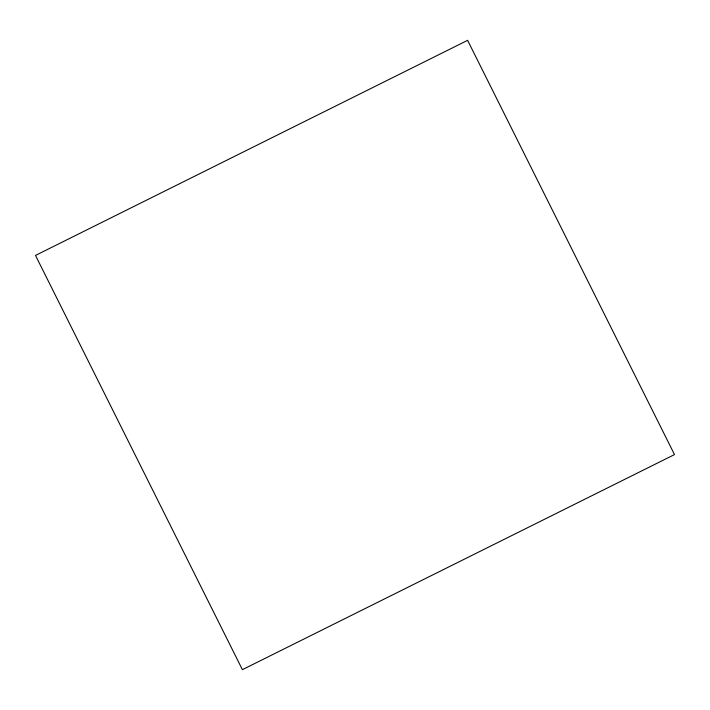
<?xml version="1.0" encoding="UTF-8"?>
<svg xmlns="http://www.w3.org/2000/svg" width="710" height="710" viewBox="0 0 710 710"><rect width="100%" height="100%" fill="white"/><g stroke="black" fill="none" stroke-linecap="round" stroke-linejoin="round"><path stroke-width="1.06" d="M467.606 40.346L35.5 255.422L242.394 669.654L674.5 454.578L467.606 40.346"/></g></svg>
